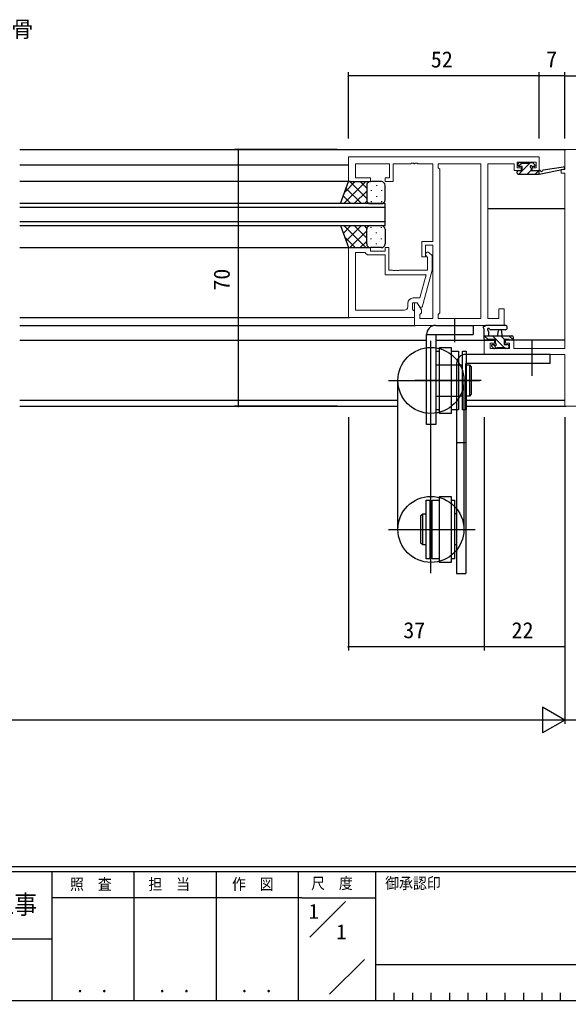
# Model space of a CAD drawing. Units: millimetres, scale not verified. Extents: x -397 to 397, y -282 to 282.
# Drawn here: x 112.5 to 262.1, y -282.1 to -14.7 of the extents above; entities that cross this region are included whole.
import ezdxf
from ezdxf.enums import TextEntityAlignment as Align

# ---------------------------------------------------------------- set-up
doc = ezdxf.new("R2010")
doc.units = ezdxf.units.MM
doc.header["$LTSCALE"] = 2
for name, color, linetype in [('0-1_USER1', 3, 'Continuous'), ('0-3_YKK_12', 2, 'Continuous'), ('0-4_YKK_13', 4, 'Continuous'), ('0-6_YKK_D', 6, 'Continuous'), ('0-7_YKK_ZWAK', 7, 'Continuous')]:
    doc.layers.add(name, color=color, linetype=linetype)
doc.layers.add('0-2_YKK_11', color=7, linetype='Continuous', lineweight=18)
doc.styles.add('ＭＳ ゴシック', font='')
doc.styles.get('ＭＳ ゴシック').set_extended_font_data('MS Gothic')

msp = doc.modelspace()

# ---------------------------------------------------------------- linework, layer by layer
at = {"layer": '0-2_YKK_11'}
for p, q in [((238.198, -96.17), (238.198, -54.03)), ((218.328, -92.97), (218.328, -92.1))]:
    msp.add_line(p, q, dxfattribs=at)
for points in [[(296.128, -50.1), (261.128, -50.1), (261.128, -55.6), (260.128, -55.6), (260.128, -56.6), (261.128, -56.6), (261.128, -104.37), (247.228, -104.37), (247.228, -102.1), (244.928, -102.1), (244.928, -102.9), (246.028, -102.9), (246.028, -104.37), (240.758, -104.37), (240.758, -102.9), (241.928, -102.9), (241.928, -102.1), (239.128, -102.1), (239.128, -106), (261.128, -106), (261.128, -120.1), (286.128, -120.1)], [(254.128, -52.1), (202.128, -52.1), (202.128, -58.9), (208.128, -58.9), (208.128, -57.9), (204.058, -57.9), (204.058, -54.03), (213.328, -54.03), (213.328, -57.9), (212.128, -57.9), (212.128, -58.9), (214.328, -58.9), (214.328, -54.03), (219.17, -54.03), (219.353, -53.91), (219.903, -53.91), (220.086, -54.03), (220.17, -54.03), (220.353, -53.91), (220.903, -53.91), (221.086, -54.03), (225.128, -54.03), (225.128, -75.2), (222.128, -75.2), (222.128, -79.4), (223.128, -79.4), (223.128, -76.2), (225.128, -76.2), (225.128, -96.17), (221.628, -96.17), (221.628, -95.1), (222.058, -94.67), (222.058, -93.857), (220.928, -91.9), (220.128, -91.9), (220.128, -98.1), (244.628, -98.1), (244.628, -93.6), (243.128, -93.6), (243.128, -96.17)], [(243.128, -96.17), (240.128, -96.17), (240.128, -54.03), (247.328, -54.03), (247.328, -54.83), (247.328, -55.9), (249.228, -55.9), (249.228, -55.1), (248.128, -55.1), (248.128, -53.6), (253.328, -53.6), (253.328, -55.1), (252.228, -55.1), (252.228, -55.9), (254.128, -55.9), (254.128, -52.1)], [(202.128, -95.9), (202.128, -76.9), (208.128, -76.9), (208.128, -77.9), (212.128, -77.9), (212.128, -76.9), (213.128, -76.9), (213.128, -83), (214.17, -83), (214.353, -83.12), (214.903, -83.12), (215.086, -83), (215.17, -83), (215.353, -83.12), (215.903, -83.12), (216.086, -83), (223.728, -83), (223.728, -79.549), (223.304, -79.124)], [(224.152, -78.276), (224.928, -79.051), (224.928, -82.997), (222.221, -93.1), (221.621, -93.1), (220.928, -91.9), (219.628, -91.9), (219.628, -93.7), (219.828, -93.9), (220.128, -94.2), (220.128, -95.9), (202.128, -95.9)], [(204.058, -78.2), (204.058, -93.97), (217.328, -93.97)], [(219.828, -90.6), (221.648, -90.6), (223.336, -84.3), (212.128, -84.3), (212.128, -78.9), (207.328, -78.9), (206.828, -78.4), (206.628, -78.2), (204.058, -78.2), (204.058, -93.97)]]:
    msp.add_lwpolyline(points, dxfattribs=at)
msp.add_lwpolyline([(238.198, -96.17), (238.198, -54.03), (226.628, -54.03), (226.628, -55.1), (227.058, -55.53), (227.058, -94.67), (226.628, -95.1), (226.628, -96.17)], close=True, dxfattribs=at)
for centre, radius, start, end in [((223.728, -78.7), 0.6, 44.99999, 225.00001), ((219.828, -92.1), 1.5, 90.00001, 179.99999), ((217.328, -92.97), 1, 270.00001, 359.99999)]:
    msp.add_arc(centre, radius, start, end, dxfattribs=at)
at = {"layer": '0-3_YKK_12'}
for p, q in [((112.628, -50.1), (261.428, -50.1)), ((112.628, -54.3), (202.128, -54.3)), ((202.628, -58.9), (112.628, -58.9)), ((112.628, -65.901), (212.129, -65.901)), ((261.128, -66.3), (240.128, -66.3)), ((212.129, -69.901), (112.628, -69.901)), ((112.628, -76.9), (202.628, -76.9)), ((112.628, -95.9), (202.428, -95.9)), ((112.628, -98.1), (220.428, -98.1)), ((112.628, -102.1), (223.428, -102.1)), ((225.928, -102.1), (242.228, -102.1)), ((261.128, -102.1), (244.628, -102.1)), ((112.628, -118.47), (215.628, -118.47)), ((112.628, -120.1), (215.628, -120.1)), ((234.23, -118.47), (261.128, -118.47)), ((234.23, -120.1), (261.428, -120.1))]:
    msp.add_line(p, q, dxfattribs=at)
msp.add_lwpolyline([(112.628, -70.901), (212.129, -70.901), (212.129, -64.901), (112.628, -64.901)], dxfattribs=at)
at = {"layer": '0-4_YKK_13'}
for p, q in [((248.428, -54.5), (248.428, -54)), ((248.428, -55.9), (249.528, -55.9)), ((249.414, -53.826), (248.522, -54.718)), ((251.784, -53.7), (248.584, -56.9)), ((248.728, -53.7), (249.228, -53.7)), ((249.428, -53.9), (251.428, -53.9)), ((251.928, -55.802), (250.83, -56.9)), ((251.628, -53.7), (252.228, -53.7)), ((252.728, -54.8), (252.389, -54.8)), ((252.44, -53.788), (252.94, -54.288)), ((254.075, -55.9), (253.075, -56.9)), ((254.126, -56.9), (260.887, -55.494)), ((254.126, -55.9), (254.213, -55.886)), ((254.126, -56.9), (254.126, -55.9)), ((255.24, -55.726), (260.782, -54.903)), ((248.128, -56.6), (248.128, -56.2)), ((248.428, -56.9), (254.126, -56.9)), ((206.86, -58.901), (200.86, -64.901)), ((204.031, -58.901), (201.071, -61.861)), ((205.679, -64.901), (201.484, -60.705)), ((207.128, -63.521), (202.508, -58.901)), ((207.128, -61.461), (203.688, -64.901)), ((207.128, -60.692), (205.336, -58.901)), ((207.128, -59.901), (207.128, -63.501)), ((207.128, -60.301), (207.128, -63.901)), ((211.128, -58.901), (208.128, -58.901)), ((208.35, -61.236), (208.35, -61.436)), ((209.765, -59.821), (209.765, -60.021)), ((211.18, -61.236), (211.18, -61.436)), ((212.128, -63.901), (212.128, -59.901)), ((202.851, -64.901), (200.739, -62.789)), ((209.765, -62.851), (209.765, -63.051)), ((208.128, -64.901), (199.985, -64.901)), ((207.185, -64.232), (206.517, -64.901)), ((208.128, -64.901), (211.128, -64.901)), ((208.35, -64.266), (208.35, -64.466)), ((211.18, -64.266), (211.18, -64.466)), ((199.985, -70.901), (208.128, -70.901)), ((202.851, -70.901), (200.739, -73.012)), ((206.86, -76.901), (200.86, -70.901)), ((205.679, -70.901), (201.484, -75.096)), ((207.128, -74.34), (203.688, -70.901)), ((207.185, -71.569), (206.517, -70.901)), ((207.128, -75.501), (207.128, -71.901)), ((208.128, -70.901), (211.128, -70.901)), ((208.35, -71.536), (208.35, -71.336)), ((211.18, -71.536), (211.18, -71.336)), ((212.128, -71.901), (212.128, -75.901)), ((204.031, -76.901), (201.071, -73.94)), ((207.128, -72.28), (202.508, -76.901)), ((207.128, -75.901), (207.128, -72.301)), ((208.35, -74.566), (208.35, -74.366)), ((209.765, -72.951), (209.765, -72.751)), ((211.18, -74.566), (211.18, -74.366)), ((207.128, -75.109), (205.336, -76.901)), ((211.128, -76.901), (208.128, -76.901)), ((209.765, -75.981), (209.765, -75.781)), ((231.128, -102.685), (231.128, -96.232)), ((244.856, -98.1), (239.694, -98.1)), ((225.928, -100.6), (225.928, -125.1)), ((239.128, -101.8), (239.128, -99.12)), ((239.128, -100.9), (246.728, -100.9)), ((240.222, -101.95), (239.171, -100.9)), ((240.328, -99.72), (240.328, -100.9)), ((244.856, -99.3), (240.895, -99.303)), ((244.716, -104.2), (241.416, -100.9)), ((242.828, -100.9), (242.93, -99.756)), ((244.661, -101.9), (243.661, -100.9)), ((244.028, -100.9), (243.926, -99.756)), ((246.976, -101.969), (245.906, -100.9)), ((247.028, -101.2), (247.028, -101.8)), ((224.628, -165.668), (224.628, -102.266)), ((226.93, -122.1), (226.93, -104.1)), ((226.93, -104.1), (230.13, -104.1)), ((240.028, -102.1), (239.428, -102.1)), ((241.716, -104.312), (241.216, -103.812)), ((241.428, -103.3), (241.767, -103.3)), ((242.638, -104.367), (241.571, -103.3)), ((244.828, -104.2), (242.728, -104.2)), ((245.828, -103.6), (245.828, -104.1)), ((246.728, -102.1), (246.128, -102.1)), ((252.128, -102.278), (252.128, -111.807)), ((225.93, -105.1), (226.93, -105.1)), ((230.13, -105.1), (232.13, -105.1)), ((233.23, -105.1), (234.23, -105.1)), ((233.23, -121.1), (233.23, -105.1)), ((234.23, -105.1), (234.23, -121.1)), ((242.528, -104.4), (241.928, -104.4)), ((245.528, -104.4), (245.028, -104.4)), ((225.93, -108.85), (232.13, -108.85)), ((231.628, -108.5), (231.628, -121.1)), ((232.13, -108.85), (233.23, -108.85)), ((234.128, -108.5), (234.23, -108.5)), ((234.128, -121.1), (234.128, -108.5)), ((257.128, -108.5), (234.23, -108.5)), ((213.094, -113.1), (237.844, -113.1)), ((215.628, -153.7), (215.628, -113.1)), ((238.34, -113.1), (220.235, -113.1)), ((233.628, -113.1), (233.628, -153.7)), ((225.93, -117.35), (232.13, -117.35)), ((233.23, -117.35), (232.13, -117.35)), ((235.13, -117.35), (234.23, -117.35)), ((235.63, -116.85), (235.13, -117.35)), ((226.93, -121.1), (225.93, -121.1)), ((234.23, -121.1), (233.23, -121.1)), ((234.128, -121.1), (234.128, -165.7)), ((234.128, -130.069), (231.628, -130.069)), ((223.328, -161.7), (223.328, -145.7)), ((223.328, -145.7), (224.328, -145.7)), ((224.328, -145.7), (224.328, -161.7)), ((224.93, -145.7), (226.93, -145.7)), ((226.93, -144.7), (230.13, -144.7)), ((230.13, -144.7), (230.13, -162.7)), ((230.13, -145.7), (231.13, -145.7)), ((231.13, -161.7), (231.13, -145.7)), ((224.328, -149.45), (224.93, -149.45)), ((231.628, -149.45), (231.13, -149.45)), ((213.094, -153.7), (236.344, -153.7)), ((219.833, -153.7), (236.667, -153.7)), ((222.428, -157.95), (221.928, -157.45)), ((223.328, -157.95), (222.428, -157.95)), ((224.93, -157.95), (224.328, -157.95)), ((231.628, -157.95), (231.13, -157.95)), ((224.328, -161.7), (223.328, -161.7)), ((231.13, -161.7), (230.13, -161.7))]:
    msp.add_line(p, q, dxfattribs=at)
for points in [[(249.528, -55.9), (249.528, -54.8), (248.728, -54.8)], [(251.928, -55.261), (251.928, -55.9), (254.126, -55.9)], [(199.985, -64.901), (202.128, -58.901), (208.128, -58.901)], [(199.985, -70.901), (202.128, -76.901), (208.128, -76.901)], [(225.928, -98.1), (236.128, -98.1), (236.128, -100.6)], [(225.928, -125.1), (223.428, -125.1), (223.428, -100.6), (236.128, -100.6)], [(230.13, -104.1), (230.13, -122.1), (226.93, -122.1)], [(242.228, -102.839), (242.228, -101.9), (240.228, -101.9)], [(245.928, -101.9), (244.628, -101.9), (244.628, -103.3), (245.528, -103.3)], [(232.13, -105.1), (232.13, -121.1), (230.13, -121.1)], [(257.128, -108.5), (257.128, -106), (234.23, -106)], [(234.23, -108.85), (235.13, -108.85), (235.13, -117.35)], [(235.13, -108.85), (235.63, -109.35), (235.63, -116.85)], [(231.628, -121.1), (231.628, -165.7), (234.128, -165.7)], [(226.93, -161.7), (224.93, -161.7), (224.93, -145.7)], [(230.13, -162.7), (226.93, -162.7), (226.93, -144.7)], [(221.928, -157.45), (221.928, -149.95), (222.428, -149.45)], [(222.428, -157.95), (222.428, -149.45), (223.328, -149.45)]]:
    msp.add_lwpolyline(points, dxfattribs=at)
for centre in [(224.63, -113.1), (224.628, -153.7)]:
    msp.add_circle(centre, 9, dxfattribs=at)
for centre, radius, start, end in [((248.428, -56.2), 0.3, 90, 180), ((248.728, -54), 0.3, 90, 180), ((248.728, -54.5), 0.3, 180, 270), ((249.228, -53.9), 0.2, 0, 90), ((251.628, -53.9), 0.2, 90, 180), ((251.928, -54.8), 0.25, 33.05573, 236.94427), ((251.628, -55.261), 0.3, 0, 56.94427), ((252.389, -54.5), 0.3, 213.05573, 270), ((252.228, -54), 0.3, 45, 90), ((252.728, -54.5), 0.3, 270, 45), ((254.261, -56.182), 0.3, 39.19754, 99.19754), ((254.726, -55.803), 0.3, 219.19754, 338.44936), ((255.284, -56.023), 0.3, 98.44936, 158.44936), ((260.826, -55.2), 0.3, 281.74981, 98.44936), ((248.428, -56.6), 0.3, 180, 270), ((208.128, -59.901), 1, 90, 180), ((208.128, -59.901), 1, 90, 180), ((211.128, -59.901), 1, 360, 90), ((208.128, -63.901), 1, 180, 270), ((208.128, -63.901), 1, 180, 270), ((211.128, -63.901), 1, 270, 360), ((208.128, -71.901), 1, 90, 180), ((208.128, -71.901), 1, 90, 180), ((211.128, -71.901), 1, 360, 90), ((208.128, -75.901), 1, 180, 270), ((208.128, -75.901), 1, 180, 270), ((211.128, -75.901), 1, 270, 360), ((225.928, -100.6), 2.5, 90, 180), ((239.128, -98.6), 0.3, 79.47122, 240), ((238.828, -99.12), 0.3, 0, 60), ((239.238, -98.01), 0.3, 259.47122, 319.47122), ((239.694, -98.4), 0.3, 90, 139.47122), ((240.328, -99.2), 0.3, 19.18976, 240), ((244.856, -98.7), 0.6, 270.04023, 90.04023), ((240.028, -99.72), 0.3, 0, 60), ((240.895, -99.003), 0.3, 199.18976, 270.04023), ((243.428, -99.8), 0.5, 5.09207, 174.90793), ((246.728, -101.2), 0.3, 0, 90), ((239.428, -101.8), 0.3, 180, 270), ((240.028, -101.9), 0.2, 270, 0), ((241.428, -103.6), 0.3, 90, 225), ((241.767, -103.6), 0.3, 33.05573, 90), ((242.228, -103.3), 0.25, 213.05573, 56.94427), ((242.528, -102.839), 0.3, 180, 236.94427), ((242.528, -104.2), 0.2, 270, 0), ((245.028, -104.2), 0.2, 180, 270), ((245.528, -103.6), 0.3, 0, 90), ((245.528, -104.1), 0.3, 270, 0), ((246.128, -101.9), 0.2, 180, 270), ((246.728, -101.8), 0.3, 270, 0), ((234.128, -108.5), 2.5, 90, 180), ((241.928, -104.1), 0.3, 225, 270)]:
    msp.add_arc(centre, radius, start, end, dxfattribs=at)
at = {"layer": '0-6_YKK_D'}
for p, q in [((202.128, -47.1), (202.128, -29.1)), ((254.128, -47.1), (254.128, -29.1)), ((254.128, -47.1), (254.128, -29.1)), ((261.128, -47.1), (261.128, -29.1)), ((261.128, -47.1), (261.128, -29.1)), ((254.128, -30.1), (202.128, -30.1)), ((261.128, -30.1), (254.128, -30.1)), ((261.128, -30.1), (296.128, -30.1)), ((199.128, -50.1), (171.128, -50.1)), ((172.128, -50.1), (172.128, -120.1)), ((199.128, -120.1), (171.128, -120.1)), ((202.128, -123.1), (202.128, -186.7)), ((239.128, -123.1), (239.128, -186.7)), ((239.128, -123.1), (239.128, -186.7)), ((261.128, -123.1), (261.128, -206.7)), ((261.128, -123.1), (261.128, -206.7)), ((261.128, -123.1), (261.128, -186.7)), ((239.128, -185.7), (202.128, -185.7)), ((261.128, -185.7), (239.128, -185.7)), ((261.128, -205.7), (255.066, -202.2)), ((255.066, -202.2), (255.066, -209.2)), ((254.128, -205.7), (-31.872, -205.7)), ((261.128, -205.7), (249.004, -205.7)), ((261.128, -205.7), (255.066, -209.2)), ((286.128, -205.7), (261.128, -205.7))]:
    msp.add_line(p, q, dxfattribs=at)
for centre, start, end in [((202.128, -30.1), 0, 180), ((202.128, -30.1), 180, 0), ((254.128, -30.1), 0, 180), ((254.128, -30.1), 0, 180), ((254.128, -30.1), 180, 0), ((254.128, -30.1), 180, 0), ((261.128, -30.1), 0, 180), ((261.128, -30.1), 0, 180), ((261.128, -30.1), 180, 0), ((261.128, -30.1), 180, 0), ((172.128, -50.1), 90, 270), ((172.128, -50.1), 270, 90), ((172.128, -120.1), 90, 270), ((172.128, -120.1), 270, 90), ((202.128, -185.7), 0, 180), ((202.128, -185.7), 180, 0), ((239.128, -185.7), 0, 180), ((239.128, -185.7), 0, 180), ((239.128, -185.7), 180, 0), ((239.128, -185.7), 180, 0), ((261.128, -185.7), 0, 180), ((261.128, -185.7), 180, 0)]:
    msp.add_arc(centre, 0.106, start, end, dxfattribs=at)
at = {"layer": '0-7_YKK_ZWAK'}
for p, q in [((376.1, -245.7), (-393.9, -245.7)), ((338.3, -247.1), (-393.9, -247.1)), ((121.3, -247.1), (121.3, -282.1)), ((143.7, -247.1), (143.7, -282.1)), ((166.1, -247.1), (166.1, -282.1)), ((188.5, -247.1), (188.5, -282.1)), ((209.5, -247.1), (209.5, -282.1)), ((189.484, -254.099), (121.3, -254.099)), ((189.484, -254.099), (209.5, -254.099)), ((191.67, -264.836), (201.364, -255.143)), ((-7.5, -265.299), (121.3, -265.299)), ((196.972, -280.445), (206.496, -270.921)), ((209.5, -272.3), (310.3, -272.3)), ((214.54, -280), (214.54, -282.1)), ((219.58, -280), (219.58, -282.1)), ((224.62, -280), (224.62, -282.1)), ((229.66, -280), (229.66, -282.1)), ((234.7, -280), (234.7, -282.1)), ((239.74, -280), (239.74, -282.1)), ((244.78, -280), (244.78, -282.1)), ((249.82, -280), (249.82, -282.1)), ((254.86, -280), (254.86, -282.1)), ((259.9, -280), (259.9, -282.1)), ((-393.9, -282.1), (338.3, -282.1))]:
    msp.add_line(p, q, dxfattribs=at)

# ---------------------------------------------------------------- texts
at = {"layer": '0-1_USER1', "style": 'ＭＳ ゴシック'}
for s, height, p in [('たて骨', 4.399, (98.298, -20.834)), ('1', 4.106, (191.3, -261.099)), ('1', 4.106, (198.833, -266.699))]:
    msp.add_text(s, height=height, dxfattribs=at).set_placement(p, align=Align.BOTTOM_LEFT)
at = {"layer": '0-6_YKK_D', "style": 'ＭＳ ゴシック'}
for s, p in [('52', (224.608, -29.1)), ('7', (256.034, -29.1)), ('37', (217.108, -184.7)), ('22', (246.608, -184.7))]:
    msp.add_text(s, height=4.399, dxfattribs=at).set_placement(p, align=Align.BOTTOM_LEFT)
msp.add_text('70', height=4.399, rotation=90, dxfattribs=at).set_placement((171.128, -88.62), align=Align.BOTTOM_LEFT)
at = {"layer": '0-7_YKK_ZWAK', "style": 'ＭＳ ゴシック', "width": 0.9}
for s, height, p in [('照  査', 3.079, (126.289, -252.88)), ('担  当', 3.079, (147.655, -252.88)), ('作  図', 3.079, (170.42, -252.862)), ('尺  度', 3.079, (192.012, -252.637)), ('御承認印', 3.079, (212.167, -252.633)), ('工事', 5.132, (104.731, -260.056)), (' ． ．', 3.592, (125.755, -281.046)), (' ． ．', 3.592, (148.155, -281.046)), (' ． ．', 3.592, (170.555, -281.046))]:
    msp.add_text(s, height=height, dxfattribs=at).set_placement(p, align=Align.BOTTOM_LEFT)

doc.saveas('drawing.dxf')
